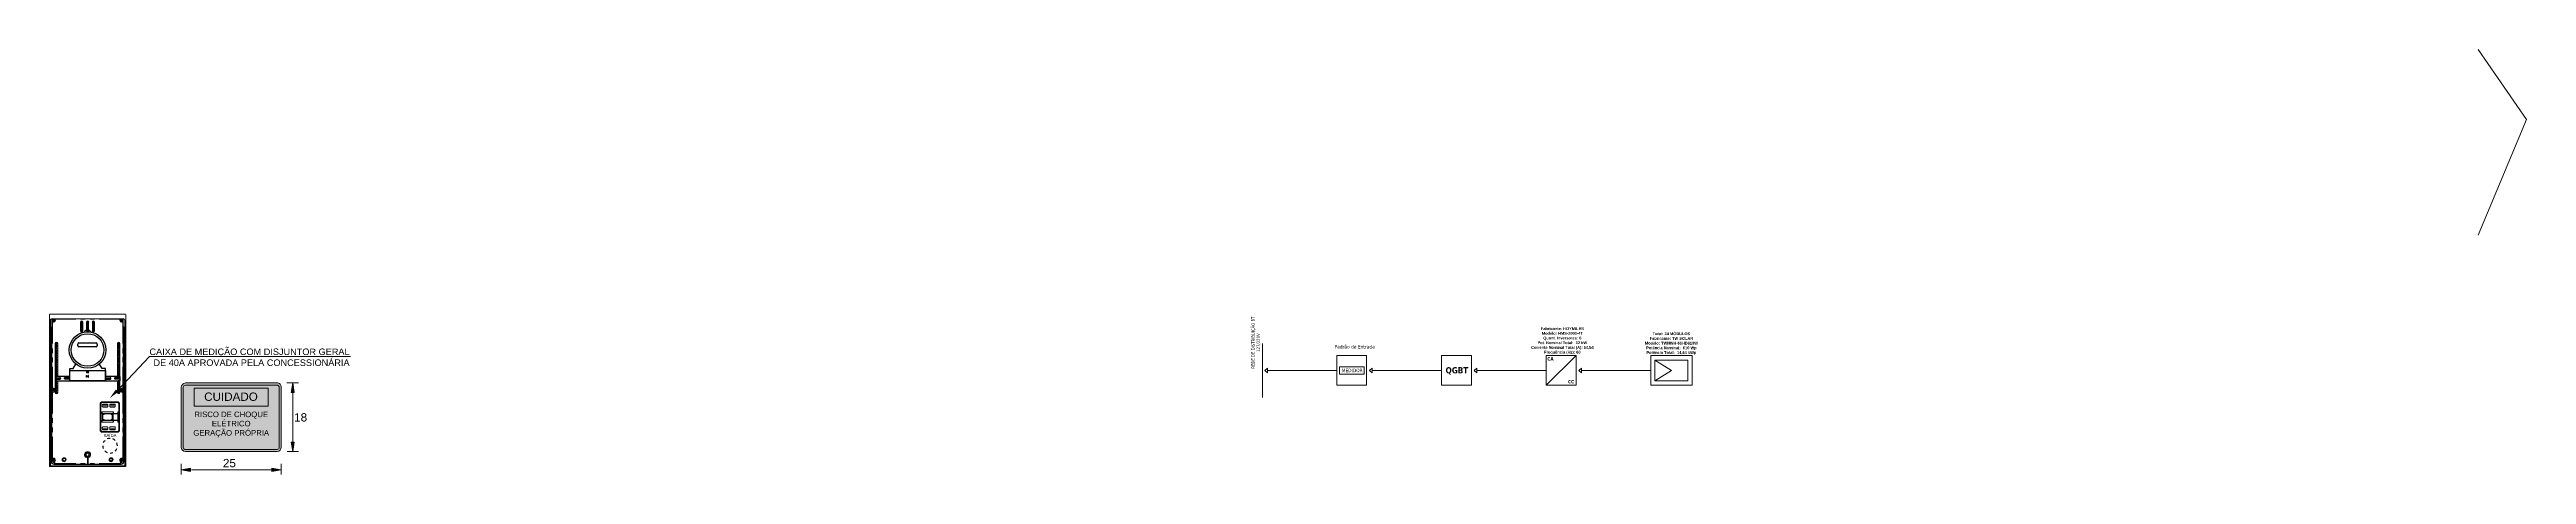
# Model space of a CAD drawing. Header units: millimetres. Extents: x 3949 to 6269, y -1969 to -943.
# Drawn here: x 5036 to 6269, y -1969 to -1758 of the extents above; entities that cross this region are included whole.
import ezdxf

# ---------------------------------------------------------------- set-up
doc = ezdxf.new("R2010")
doc.units = ezdxf.units.MM
doc.layers.add('DESENHO', color=7, linetype='Continuous', lineweight=0)
doc.layers.add('PADRÃO DE ENTRADA', color=7, linetype='Continuous', lineweight=0)
doc.styles.add('Annotative', font='arial.ttf')
doc.styles.add('ARIAL', font='arial.ttf')
doc.styles.add('PDF Arial', font='arial.ttf')
doc.styles.add('PDF TimesNewRomanPSMT', font='arial.ttf')
doc.styles.get("Standard").update_dxf_attribs({"font": 'arial.ttf'})

msp = doc.modelspace()

# ---------------------------------------------------------------- hatches: boundary and pattern name
at = {"layer": 'PADRÃO DE ENTRADA', "lineweight": 0}
h = msp.add_hatch(color=256, dxfattribs=at)
h.dxf.hatch_style = 1
edge = h.paths.add_edge_path()
edge.add_arc((5148.9, -1925.9), 2.19, 1.5279, 91.5282)
edge.add_line((5148.9, -1923.7), (5103.3, -1923.7))
edge.add_arc((5103.6, -1926.1), 2.42, 96.3973, 173.6024)
edge.add_line((5101.2, -1925.9), (5101.2, -1955.8))
edge.add_arc((5103.3, -1955.7), 2.16, 182.4237, 270.2616)
edge.add_line((5103.4, -1957.9), (5149, -1957.9))
edge.add_arc((5149, -1955.8), 2.12, 269.6245, 358.8061)
edge.add_line((5151.1, -1955.8), (5151.1, -1925.9))
at = {"layer": 'PADRÃO DE ENTRADA', "lineweight": 0, "true_color": 0xf1eb1f}
h = msp.add_hatch(color=2, dxfattribs=at)
h.dxf.hatch_style = 1
edge = h.paths.add_edge_path()
edge.add_arc((5148.9, -1925.9), 1.15, 2.1054, 92.1058)
edge.add_line((5148.9, -1924.8), (5103.4, -1924.8))
edge.add_arc((5103.6, -1926.1), 1.38, 98.4711, 171.5285)
edge.add_line((5102.2, -1925.9), (5102.2, -1955.8))
edge.add_arc((5103.3, -1955.7), 1.13, 183.3575, 270.3624)
edge.add_line((5103.4, -1956.9), (5149, -1956.9))
edge.add_arc((5149, -1955.8), 1.08, 269.4744, 358.3289)
edge.add_line((5150.1, -1955.8), (5150.1, -1925.9))
at = {"layer": 'PADRÃO DE ENTRADA', "lineweight": 0, "true_color": 0x000000}
h = msp.add_hatch(color=18, dxfattribs=at)
h.dxf.hatch_style = 1
h.paths.add_polyline_path([(5144.5, -1926.3), (5107.7, -1926.3), (5107.7, -1935.3), (5144.5, -1935.3)])

# ---------------------------------------------------------------- linework, layer by layer
at = {"layer": 'DESENHO'}
for p, q in [((6245.4, -1757.5), (6269.4, -1792.4)), ((6269.4, -1792.4), (6245.4, -1850.1)), ((5639.8, -1931), (5639.8, -1904.1)), ((5781.1, -1924.9), (5796, -1910.1)), ((5640.9, -1917.5), (5642.3, -1916.3)), ((5640.9, -1917.5), (5642.3, -1918.7)), ((5642.3, -1916.3), (5642.3, -1918.7)), ((5676.8, -1917.5), (5642.3, -1917.5)), ((5693.1, -1917.5), (5694.4, -1916.3)), ((5693.1, -1917.5), (5694.4, -1918.7)), ((5694.4, -1916.3), (5694.4, -1918.7)), ((5729, -1917.5), (5694.4, -1917.5)), ((5745.2, -1917.5), (5746.5, -1916.3)), ((5745.2, -1917.5), (5746.5, -1918.7)), ((5746.5, -1916.3), (5746.5, -1918.7)), ((5781.1, -1917.5), (5746.5, -1917.5)), ((5797.3, -1917.5), (5798.7, -1916.3)), ((5797.3, -1917.5), (5798.7, -1918.7)), ((5798.7, -1916.3), (5798.7, -1918.7)), ((5833.2, -1917.5), (5798.7, -1917.5)), ((5835.3, -1912.4), (5843.5, -1917.5)), ((5843.5, -1917.5), (5835.3, -1922.6))]:
    msp.add_line(p, q, dxfattribs=at)
for points in [[(5676.8, -1910.1), (5691.7, -1910.1), (5691.7, -1924.9), (5676.8, -1924.9)], [(5729, -1910.1), (5743.9, -1910.1), (5743.9, -1924.9), (5729, -1924.9)], [(5781.1, -1910.1), (5796, -1910.1), (5796, -1924.9), (5781.1, -1924.9)], [(5833.2, -1910.1), (5853.8, -1910.1), (5853.8, -1924.9), (5833.2, -1924.9)], [(5678.1, -1915.7), (5690.5, -1915.7), (5690.5, -1919.3), (5678.1, -1919.3)], [(5835.3, -1912.4), (5851.7, -1912.4), (5851.7, -1922.6), (5835.3, -1922.6)]]:
    msp.add_lwpolyline(points, close=True, dxfattribs=at)
at = {"layer": 'PADRÃO DE ENTRADA', "lineweight": 0}
for p, q in [((5069.3, -1927.6), (5085.4, -1910.6)), ((5085.4, -1910.6), (5185.5, -1910.6))]:
    msp.add_line(p, q, dxfattribs=at)
at = {"layer": 'PADRÃO DE ENTRADA', "lineweight": 15}
for points in [[(5035.6, -1889.4, 0.414215), (5035.7, -1889.5, 0.414215), (5035.6, -1889.5)], [(5072.2, -1891.7), (5037, -1891.7, 0.414213), (5036.8, -1891.9)], [(5037.2, -1928), (5037.1, -1928), (5037, -1928), (5036.9, -1928.1), (5036.9, -1928.2), (5036.9, -1926.5), (5036.9, -1926.6), (5037, -1926.7), (5037.1, -1926.8), (5037.2, -1926.7, -1.671857), (5037.2, -1928)], [(5061.8, -1940.3, 0.011486), (5061.8, -1940.7, 0.011486), (5061.8, -1941)], [(5062.2, -1941, 0.011486), (5062.2, -1940.7, 0.011486), (5062.2, -1940.3)], [(5066.9, -1940.3, 0.011486), (5066.9, -1940.7, 0.011486), (5066.9, -1941)], [(5067.3, -1941, 0.011486), (5067.3, -1940.7, 0.011486), (5067.3, -1940.3)], [(5037, -1962.9), (5036.9, -1962.8), (5036.9, -1962.7), (5036.9, -1961.4), (5036.9, -1961.5), (5037, -1961.6), (5037.1, -1961.6), (5037.2, -1961.6, -1.055241), (5037.8, -1962.9)], [(5072.6, -1963, -0.414101), (5071.2, -1964.4), (5038, -1964.4)]]:
    msp.add_lwpolyline(points, format="xyb", dxfattribs=at)
for points in [[(5035.6, -1889.6), (5035.6, -1965.3)], [(5035.6, -1924.5), (5035.9, -1924.5), (5035.9, -1892.1), (5035.6, -1892.1)], [(5035.7, -1889.5), (5073.5, -1889.5)], [(5036, -1892.6), (5036, -1965)], [(5036, -1892.6), (5036, -1892.6)], [(5036.1, -1892.3), (5036.1, -1965)], [(5037, -1962.9), (5036.8, -1962.9), (5036.8, -1962.7), (5036.8, -1963.1), (5036.8, -1896), (5036.6, -1895.8), (5036.6, -1963.1)], [(5036.6, -1895.8), (5036.6, -1895.8), (5036.6, -1963.1)], [(5036.8, -1891.9), (5036.8, -1896)], [(5036.8, -1896), (5036.8, -1896)], [(5072.3, -1891.7), (5036.9, -1891.7)], [(5037.2, -1893.1), (5037.1, -1893.1), (5037, -1893.1), (5036.9, -1893.2), (5036.9, -1893.3), (5036.9, -1892)], [(5037.1, -1891.7), (5038.4, -1891.7), (5038.2, -1891.8), (5038.2, -1891.9), (5038.1, -1892), (5038.2, -1892.1)], [(5051.1, -1897.9), (5051.1, -1893.4)], [(5052.3, -1893.4), (5052.3, -1897.9)], [(5054.1, -1897.9), (5054.1, -1893.4)], [(5055.1, -1893.4), (5055.1, -1897.9)], [(5057, -1897.9), (5057, -1893.4)], [(5058.1, -1893.4), (5058.1, -1897.9)], [(5071.1, -1892.1), (5071.1, -1892), (5071.1, -1891.9), (5071, -1891.8), (5070.9, -1891.7), (5072.1, -1891.7)], [(5072.4, -1892), (5072.4, -1893.3), (5072.3, -1893.2), (5072.3, -1893.1), (5072.1, -1893.1), (5072, -1893.1)], [(5072.4, -1896), (5072.4, -1891.9)], [(5072.6, -1895.8), (5072.6, -1895.8), (5072.6, -1963.1), (5072.6, -1895.8), (5072.4, -1896), (5072.4, -1963.1)], [(5073.1, -1892.3), (5073.1, -1965), (5073.2, -1965), (5073.2, -1892.6)], [(5073.6, -1965.3), (5073.6, -1889.6), (5073.6, -1965.3)], [(5073.6, -1889.6), (5073.6, -1965.3)], [(5038.6, -1920.5), (5038.6, -1904), (5038.5, -1904), (5038.5, -1920.5)], [(5039.7, -1920.5), (5039.7, -1904), (5039.7, -1904), (5039.7, -1920.5)], [(5069.5, -1904), (5069.5, -1904)], [(5070.7, -1904), (5070.7, -1904)], [(5038.5, -1922.6), (5038.5, -1928.5), (5038.6, -1928.5), (5038.6, -1922.6)], [(5039.7, -1921.2), (5039.7, -1921.9)], [(5039.7, -1921.2), (5039.7, -1921.9)], [(5039.7, -1922.6), (5039.7, -1928.5), (5039.7, -1928.5), (5039.7, -1922.6)], [(5035.6, -1925.1), (5035.9, -1925.1), (5035.9, -1929.5), (5035.6, -1929.5)], [(5035.6, -1930), (5035.9, -1930.1), (5035.9, -1937.5)], [(5061.7, -1933.4), (5061.2, -1934), (5061.7, -1933.4)], [(5061.2, -1947.4), (5061.2, -1934), (5061.2, -1947.4)], [(5061.6, -1933.1), (5069.8, -1933.1), (5069.8, -1933.1), (5061.6, -1933.1)], [(5069.7, -1933.4), (5061.7, -1933.4), (5061.7, -1933.4), (5069.7, -1933.4)], [(5061.9, -1935.5), (5061.9, -1934.6), (5061.9, -1935.5)], [(5064.3, -1934.3), (5064.3, -1934.8), (5062.4, -1934.8), (5062.4, -1934.3)], [(5064.7, -1935.5), (5064.7, -1934.6), (5064.7, -1935.5)], [(5067.9, -1934.3), (5067.9, -1934.8), (5066.1, -1934.8), (5066.1, -1934.3)], [(5070.5, -1942.9), (5070.5, -1942.9), (5070.2, -1942.9), (5070.2, -1942.9), (5070.1, -1942.9), (5069.7, -1943.3), (5070.2, -1943.3), (5070.2, -1947.4), (5070.2, -1943.2), (5070.5, -1943.2), (5070.5, -1947.5), (5070.5, -1947.6), (5070.5, -1933.8), (5070.5, -1938.2), (5070.2, -1938.2), (5070.2, -1934), (5070.2, -1938.1), (5069.7, -1938.1)], [(5069.8, -1933.1), (5070.5, -1933.8), (5069.8, -1933.1)], [(5072, -1926.7), (5072.1, -1926.8), (5072.3, -1926.7), (5072.3, -1926.6), (5072.4, -1926.5), (5072.4, -1928.2), (5072.3, -1928.1), (5072.3, -1928), (5072.1, -1928), (5072, -1928)], [(5035.6, -1962.8), (5035.9, -1962.7), (5035.9, -1937.9)], [(5060.9, -1947.5), (5061.6, -1948.3), (5060.9, -1947.6)], [(5061.7, -1948), (5061.2, -1947.4), (5061.7, -1948)], [(5070.5, -1947.6), (5069.8, -1948.3), (5061.6, -1948.3)], [(5061.7, -1938.8), (5061.7, -1938.1), (5067.5, -1938.1), (5067.5, -1938.8)], [(5061.7, -1938.7), (5061.7, -1938.8), (5061.7, -1939.2), (5061.7, -1939.2), (5061.9, -1939.2), (5062.2, -1939.2), (5062.5, -1939.2), (5062.9, -1939.2), (5066.3, -1939.2), (5066.7, -1939.2), (5067, -1939.2), (5067.2, -1939.2), (5067.4, -1939.2), (5067.4, -1939), (5067.5, -1938.9), (5067.5, -1938.8), (5067.4, -1938.7)], [(5061.7, -1939.2), (5061.9, -1939.2), (5061.9, -1939.2), (5061.9, -1940.4), (5062.2, -1940.4), (5062.2, -1939.2), (5062.2, -1939.2), (5062.4, -1939.2), (5062.5, -1939.2), (5062.4, -1939.5), (5062.9, -1939.5), (5062.9, -1939.2), (5062.9, -1939.2), (5066.3, -1939.2), (5066.3, -1939.2), (5066.3, -1939.5), (5066.7, -1939.5)], [(5070.1, -1942.5), (5067.4, -1942.5), (5067.4, -1942.2), (5067.2, -1942.2), (5067, -1942.2), (5066.7, -1942.2), (5066.3, -1942.2), (5062.9, -1942.2), (5062.5, -1942.2), (5062.2, -1942.2), (5061.9, -1942.2), (5061.7, -1942.2), (5061.7, -1942.2), (5061.7, -1942.6), (5061.7, -1942.7)], [(5061.7, -1942.2), (5061.9, -1942.2)], [(5067.5, -1942.6), (5067.5, -1943.3), (5061.7, -1943.3), (5061.7, -1942.6)], [(5061.7, -1948), (5069.7, -1948), (5061.7, -1948)], [(5067.4, -1938.7), (5067.4, -1938.2), (5061.8, -1938.2), (5061.8, -1938.7)], [(5061.8, -1942.7), (5061.8, -1943.3), (5061.8, -1942.5), (5067.4, -1942.5), (5067.4, -1943.3), (5067.4, -1942.7)], [(5067.4, -1943.3), (5061.8, -1943.3), (5067.4, -1943.3)], [(5061.9, -1939.2), (5061.9, -1942.2), (5061.9, -1942.2), (5061.9, -1941.1), (5062.2, -1941.1), (5062.2, -1942.2), (5062.2, -1942.2), (5062.4, -1942.2), (5062.5, -1942.2), (5062.4, -1941.9), (5062.9, -1941.9), (5062.9, -1942.2), (5062.9, -1942.2), (5066.3, -1942.2), (5066.3, -1942.2), (5066.3, -1941.9), (5066.7, -1941.9), (5066.7, -1942.2), (5066.7, -1942.2), (5066.9, -1942.2), (5067, -1942.2), (5066.9, -1941.1), (5067.3, -1941.1), (5067.2, -1942.2), (5067.3, -1942.2), (5069.7, -1942.2), (5069.7, -1939.2), (5067.3, -1939.2), (5067.2, -1939.2), (5067.3, -1940.4), (5066.9, -1940.4), (5067, -1939.2), (5066.9, -1939.2), (5066.7, -1939.2)], [(5061.9, -1946), (5061.9, -1946)], [(5061.9, -1946.8), (5061.9, -1946), (5061.9, -1946.8)], [(5062.2, -1942.2), (5062.2, -1939.2)], [(5062.3, -1945.6), (5062.3, -1945.6)], [(5062.4, -1939.5), (5062.4, -1939.2)], [(5062.4, -1942.2), (5062.4, -1941.9)], [(5062.4, -1947.1), (5062.4, -1946.6), (5064.3, -1946.6), (5064.3, -1947.1)], [(5062.9, -1939.2), (5062.9, -1939.5)], [(5062.9, -1941.9), (5062.9, -1942.2)], [(5064.7, -1946), (5064.7, -1946)], [(5064.7, -1946.8), (5064.7, -1946.8)], [(5068.1, -1945.6), (5065.9, -1945.6), (5068.1, -1945.6)], [(5065.9, -1947.1), (5065.9, -1947.1)], [(5066.1, -1947.1), (5066.1, -1946.6), (5067.9, -1946.6), (5067.9, -1947.1)], [(5066.3, -1939.5), (5066.3, -1939.2)], [(5066.3, -1942.2), (5066.3, -1941.9)], [(5066.7, -1941.9), (5066.7, -1942.2)], [(5066.9, -1942.2), (5066.9, -1939.2)], [(5067.3, -1939.2), (5067.3, -1942.2)], [(5067.4, -1939), (5070.1, -1939)], [(5067.4, -1939.2), (5070.1, -1939.2)], [(5067.4, -1942.2), (5070.1, -1942.2)], [(5067.4, -1942.7), (5067.5, -1942.6), (5067.5, -1942.5)], [(5067.5, -1938.9), (5069.7, -1938.9), (5069.7, -1938.1), (5070.1, -1938.5), (5070.2, -1938.5), (5070.2, -1938.5), (5070.5, -1938.5), (5070.5, -1938.5)], [(5068.1, -1947.1), (5068.1, -1947.1)], [(5069.7, -1943.3), (5069.7, -1942.5)], [(5070.2, -1947.4), (5069.7, -1948), (5070.2, -1947.4)], [(5069.8, -1948.3), (5070.5, -1947.5)], [(5070.1, -1938.5), (5070.5, -1938.5), (5070.5, -1938.7), (5070.1, -1938.7), (5070.1, -1938.5), (5070.1, -1938.5), (5070.1, -1938.9), (5070.1, -1939), (5070.1, -1939.2), (5070.1, -1939.2), (5070.1, -1942.2), (5070.1, -1942.2), (5070.1, -1942.5), (5070.1, -1942.9), (5070.1, -1942.9), (5070.1, -1942.7), (5070.1, -1938.7)], [(5070.1, -1942.7), (5070.5, -1942.7), (5070.5, -1938.7)], [(5070.5, -1942.7), (5070.5, -1942.9), (5070.1, -1942.9)], [(5053.6, -1960.7), (5054, -1960.8), (5054.3, -1960.8), (5054.3, -1960.8), (5054.5, -1960.6), (5054.5, -1961)], [(5054.3, -1960.9), (5054.5, -1961), (5054.8, -1961), (5054.9, -1960.9)], [(5054.5, -1961), (5054.5, -1961), (5054.8, -1961), (5054.8, -1960.6), (5054.9, -1960.8), (5054.9, -1960.8), (5055.3, -1960.8), (5055.7, -1960.7)], [(5035.7, -1965.4), (5073.5, -1965.4)], [(5073.1, -1965), (5036.1, -1965), (5036, -1965), (5073.2, -1965)], [(5037.8, -1962.9), (5037.7, -1963), (5037.7, -1963.1), (5037.7, -1963.2), (5037.7, -1963.3)], [(5071.1, -1964.1), (5071.1, -1964.2), (5070.9, -1964.2), (5071.2, -1964.2), (5038, -1964.2), (5038.3, -1964.2), (5038.2, -1964.2), (5038.1, -1964.1)], [(5071.3, -1964.4), (5038, -1964.4)], [(5071.4, -1962.9), (5071.5, -1963), (5071.6, -1963.1), (5071.6, -1963.2), (5071.5, -1963.3)]]:
    msp.add_lwpolyline(points, dxfattribs=at)
for points in [[(5036.9, -1891.6, 0.414213), (5036, -1892.5, -0.414213)], [(5038.9, -1922.5, 0.467696), (5039.3, -1922.5, -0.416518)], [(5069.9, -1922.5, 0.467696), (5070.3, -1922.5, -0.416518)], [(5062.2, -1934.3, 0.414101), (5061.9, -1934.6, -0.414101)], [(5061.9, -1935.4, 0.414101), (5062.2, -1935.7, -0.414101)], [(5065.9, -1934.3, 0.414101), (5065.6, -1934.6, -0.414101)], [(5065.6, -1935.4, 0.414101), (5065.9, -1935.7, -0.414101)], [(5068.4, -1934.6, 0.414101), (5068.1, -1934.3, -0.414101)], [(5068.1, -1935.7, 0.414101), (5068.4, -1935.4, -0.414101)], [(5062.2, -1945.6, 0.414101), (5061.9, -1945.9, -0.414101)], [(5061.9, -1946.8, 0.414101), (5062.2, -1947.1, -0.414101)], [(5065.9, -1945.6, 0.414101), (5065.6, -1945.9, -0.414101)], [(5065.6, -1946.8, 0.414101), (5065.9, -1947.1, -0.414101)], [(5068.4, -1945.9, 0.414101), (5068.1, -1945.6, -0.414101)], [(5068.1, -1947.1, 0.414101), (5068.4, -1946.8, -0.414101)], [(5036.6, -1963, 0.414101), (5037.9, -1964.4, -0.414101)], [(5036.8, -1963, 0.41421), (5037.9, -1964.2, -0.41421)], [(5071.2, -1964.2, 0.41421), (5072.4, -1963, -0.41421)]]:
    msp.add_lwpolyline(points, format="xyb", close=True, dxfattribs=at)
at = {"layer": 'PADRÃO DE ENTRADA', "lineweight": 0}
for points in [[(5036.9, -1892), (5036.8, -1891.9)], [(5037.2, -1893.1), (5037.2, -1893.2), (5037.2, -1893.2), (5037.1, -1893.2), (5037.1, -1893.2), (5037, -1893.2), (5037, -1893.2), (5037, -1893.3), (5036.9, -1893.3), (5036.9, -1893.4), (5036.9, -1893.4), (5036.9, -1893.4), (5037.1, -1893.4), (5037.1, -1904.1)], [(5036.9, -1904.1), (5036.9, -1893.4), (5036.9, -1893.3)], [(5037, -1891.7), (5037.1, -1891.7)], [(5048.8, -1892), (5038.5, -1892), (5038.5, -1891.8), (5038.4, -1891.8), (5038.4, -1891.8), (5038.4, -1891.8), (5038.3, -1891.8), (5038.3, -1891.9), (5038.3, -1891.9), (5038.2, -1891.9), (5038.2, -1892), (5038.2, -1892), (5038.2, -1892.1), (5038.3, -1892.1), (5038.2, -1892.1)], [(5038.4, -1891.7), (5038.5, -1891.8), (5048.8, -1891.8)], [(5051.1, -1891.8), (5053.4, -1891.8)], [(5053.4, -1892), (5051.1, -1892)], [(5055.8, -1891.8), (5058.1, -1891.8)], [(5058.1, -1892), (5055.8, -1892)], [(5060.4, -1891.8), (5070.7, -1891.8), (5070.9, -1891.7)], [(5072.1, -1904.1), (5072.1, -1893.4), (5072.3, -1893.4), (5072.3, -1893.4), (5072.3, -1893.4), (5072.3, -1893.3), (5072.3, -1893.3), (5072.3, -1893.3), (5072.2, -1893.2), (5072.2, -1893.2), (5072.1, -1893.2), (5072.1, -1893.2), (5072.1, -1893.2), (5072, -1893.2), (5072, -1893.1)], [(5072.1, -1891.7), (5072.2, -1891.7)], [(5072.4, -1893.3), (5072.3, -1893.4), (5072.3, -1904.1)], [(5072.4, -1891.9), (5072.4, -1892)], [(5036.9, -1908.8), (5036.9, -1906.5)], [(5036.9, -1913.4), (5036.9, -1911.1)], [(5037.1, -1906.5), (5037.1, -1908.8)], [(5037.1, -1911.1), (5037.1, -1913.4)], [(5072.1, -1908.8), (5072.1, -1906.5)], [(5072.1, -1913.4), (5072.1, -1911.1)], [(5072.3, -1906.5), (5072.3, -1908.8)], [(5072.3, -1911.1), (5072.3, -1913.4)], [(5036.9, -1926.5), (5036.9, -1926.4), (5036.9, -1915.7)], [(5037.1, -1915.7), (5037.1, -1926.4), (5036.9, -1926.4), (5036.9, -1926.5), (5036.9, -1926.5), (5036.9, -1926.5), (5037, -1926.6), (5037, -1926.6), (5037, -1926.6), (5037.1, -1926.6), (5037.1, -1926.6), (5037.2, -1926.6), (5037.2, -1926.6), (5037.2, -1926.7)], [(5072, -1926.7), (5072, -1926.6), (5072.1, -1926.6), (5072.1, -1926.6), (5072.1, -1926.6), (5072.2, -1926.6), (5072.2, -1926.6), (5072.3, -1926.6), (5072.3, -1926.6), (5072.3, -1926.5), (5072.3, -1926.5), (5072.3, -1926.5), (5072.3, -1926.4), (5072.1, -1926.4), (5072.1, -1915.7)], [(5072.3, -1915.7), (5072.3, -1926.4), (5072.4, -1926.5)], [(5037.2, -1928), (5037.2, -1928.1), (5037.2, -1928.1), (5037.1, -1928.1), (5037.1, -1928.1), (5037, -1928.1), (5037, -1928.1), (5037, -1928.2), (5037, -1928.2), (5036.9, -1928.2), (5036.9, -1928.2), (5036.9, -1928.3), (5036.9, -1928.3), (5037.1, -1928.3), (5037.1, -1939)], [(5036.9, -1939), (5036.9, -1928.3), (5036.9, -1928.2)], [(5072.4, -1928.2), (5072.3, -1928.3), (5072.3, -1939)], [(5036.9, -1943.6), (5036.9, -1941.3)], [(5036.9, -1948.3), (5036.9, -1946)], [(5037.1, -1941.3), (5037.1, -1943.6)], [(5037.1, -1946), (5037.1, -1948.3)], [(5072.1, -1943.6), (5072.1, -1941.3)], [(5072.1, -1948.3), (5072.1, -1946)], [(5072.3, -1941.3), (5072.3, -1943.6)], [(5072.3, -1946), (5072.3, -1948.3)], [(5036.9, -1961.4), (5036.9, -1961.3), (5036.9, -1950.6)], [(5037.1, -1950.6), (5037.1, -1961.3), (5036.9, -1961.3), (5036.9, -1961.3), (5036.9, -1961.4), (5036.9, -1961.4), (5037, -1961.4), (5037, -1961.5), (5037, -1961.5), (5037, -1961.5), (5037.1, -1961.5), (5037.1, -1961.5), (5037.2, -1961.5), (5037.2, -1961.5), (5037.2, -1961.6)], [(5072.3, -1950.6), (5072.3, -1961.3)], [(5036.6, -1963.1), (5036.6, -1963.1)], [(5036.8, -1962.7), (5036.9, -1962.7)], [(5036.8, -1963.1), (5036.8, -1963.1)], [(5037, -1962.9), (5037, -1962.9), (5037, -1962.9)], [(5038.1, -1964.1), (5038.2, -1963.9), (5038.2, -1964), (5038.2, -1964), (5038.2, -1964.1), (5038.3, -1964.1), (5038.3, -1964.1), (5038.4, -1964.1), (5038.4, -1964.1), (5038.4, -1963.9), (5038.4, -1963.9), (5038.3, -1963.9), (5038.3, -1963.9), (5038.2, -1963.9), (5038.2, -1963.9), (5038.2, -1963.9), (5038.1, -1963.8), (5038, -1963.5), (5037.8, -1963.3), (5037.7, -1963.3)], [(5038, -1964.2), (5038, -1964.2)], [(5038, -1964.4), (5038, -1964.4)], [(5038.3, -1964.2), (5038.4, -1964.1), (5048.8, -1964.1)], [(5051.1, -1963.9), (5053.4, -1963.9)], [(5053.4, -1964.1), (5051.1, -1964.1)], [(5055.8, -1963.9), (5058.1, -1963.9)], [(5058.1, -1964.1), (5055.8, -1964.1)], [(5060.4, -1963.9), (5070.9, -1963.9), (5070.9, -1963.9), (5070.9, -1963.9), (5071, -1963.9), (5071, -1963.9), (5071.1, -1963.9), (5071.1, -1964), (5071, -1964), (5071, -1964.1), (5071, -1964.1), (5070.9, -1964.1), (5070.9, -1964.1), (5070.9, -1964.1), (5070.9, -1963.9), (5070.9, -1963.6), (5071.1, -1963.4), (5071.2, -1963.2), (5071.2, -1963.2), (5071.3, -1963.3), (5071.3, -1963.3), (5071.4, -1963.3), (5071.4, -1963.3), (5071.4, -1963.3), (5071.4, -1963.3), (5071.4, -1963.2), (5071.4, -1963.2), (5071.4, -1963.1), (5071.4, -1963.1), (5071.4, -1963.1), (5071.4, -1963), (5071.4, -1963), (5071.3, -1963), (5071.4, -1962.9)], [(5060.4, -1964.1), (5070.9, -1964.1), (5070.9, -1964.2)], [(5071.5, -1963.3), (5071.4, -1963.3), (5071.2, -1963.5), (5071.1, -1963.8), (5071.1, -1963.9), (5071.1, -1964.1)], [(5071.2, -1964.2), (5071.2, -1964.2)], [(5071.3, -1964.4), (5071.2, -1964.4)]]:
    msp.add_lwpolyline(points, dxfattribs=at)
for points in [[(5038.3, -1892.1), (5038.3, -1892.1), (5038.3, -1892.1), (5038.4, -1892.1), (5038.4, -1892.1), (5038.4, -1892), (5038.5, -1892, -0.724436), (5037.1, -1893.4), (5037.1, -1893.4), (5037.2, -1893.4), (5037.2, -1893.3), (5037.2, -1893.3), (5037.2, -1893.2)], [(5071.1, -1892.1), (5070.9, -1892.1), (5071, -1892.1), (5071, -1892), (5071, -1892), (5071, -1891.9), (5071, -1891.9), (5070.9, -1891.9), (5070.9, -1891.8), (5070.9, -1891.8), (5070.8, -1891.8), (5070.8, -1891.8), (5070.7, -1891.8), (5070.7, -1892), (5070.8, -1892), (5070.8, -1892.1), (5070.9, -1892.1), (5070.9, -1892.1), (5070.9, -1892.1, 0.69971), (5072, -1893.2), (5072, -1893.3), (5072.1, -1893.3), (5072.1, -1893.3), (5072.1, -1893.4), (5072.1, -1893.4), (5072.1, -1893.4, -0.700957), (5070.7, -1892), (5060.4, -1892)], [(5072.1, -1939), (5072.1, -1928.3, -1.555767), (5072.1, -1926.4), (5072.1, -1926.5), (5072.1, -1926.5), (5072.1, -1926.5), (5072, -1926.6), (5072, -1926.6, 1.541167), (5072, -1928.1), (5072, -1928.2), (5072.1, -1928.2), (5072.1, -1928.2), (5072.1, -1928.3), (5072.1, -1928.3), (5072.3, -1928.3), (5072.3, -1928.3), (5072.3, -1928.2), (5072.3, -1928.2), (5072.3, -1928.2), (5072.2, -1928.1), (5072.2, -1928.1), (5072.1, -1928.1), (5072.1, -1928.1), (5072.1, -1928.1), (5072, -1928.1), (5072, -1928)], [(5037.8, -1962.9), (5037.9, -1963), (5037.8, -1963), (5037.8, -1963.1), (5037.8, -1963.1), (5037.8, -1963.1), (5037.8, -1963.2), (5037.8, -1963.2), (5037.8, -1963.3), (5037.8, -1963.3), (5037.8, -1963.3), (5037.8, -1963.3), (5037.8, -1963.3), (5037.9, -1963.3), (5037.9, -1963.3), (5037.9, -1963.3), (5038, -1963.2), (5038, -1963.2), (5038, -1963.1), (5038, -1963.1), (5037.9, -1963.1), (5037.9, -1963), (5037.9, -1963), (5037.9, -1963, 0.96917), (5037.2, -1961.5), (5037.2, -1961.4), (5037.2, -1961.4), (5037.2, -1961.4), (5037.1, -1961.3), (5037.1, -1961.3, -0.98486), (5038, -1963.2), (5038.2, -1963.4), (5038.3, -1963.6), (5038.4, -1963.9), (5048.8, -1963.9)], [(5072, -1961.5, 0.96917), (5071.3, -1963), (5071.3, -1963), (5071.3, -1963.1), (5071.3, -1963.1), (5071.2, -1963.1), (5071.2, -1963.2, -0.975434), (5072.1, -1961.3), (5072.1, -1950.6)]]:
    msp.add_lwpolyline(points, format="xyb", dxfattribs=at)
at = {"layer": 'PADRÃO DE ENTRADA', "lineweight": 25}
for points in [[(5049.7, -1905.2), (5049.7, -1904.4)], [(5050.4, -1903.8), (5058.8, -1903.8)], [(5058.8, -1905.8), (5050.4, -1905.8)], [(5059.4, -1904.4), (5059.4, -1905.2)], [(5045.8, -1920.5), (5038.5, -1920.5), (5038.5, -1922.6), (5070.8, -1922.6), (5070.8, -1920.5), (5063.5, -1920.5)], [(5039.2, -1921.2), (5040.8, -1921.2)], [(5039.2, -1921.9), (5040.8, -1921.9)], [(5045.8, -1921.2), (5043.4, -1921.2)], [(5045.8, -1921.9), (5043.4, -1921.9)], [(5045.8, -1922.6), (5045.8, -1916.5), (5047.4, -1916.5), (5048.7, -1914.3)], [(5054.3, -1918), (5055, -1918.7)], [(5054.3, -1918.1), (5054.9, -1918.7)], [(5063.5, -1922.6), (5063.5, -1916.5), (5061.8, -1916.5), (5060.6, -1914.3)], [(5063.5, -1921.2), (5065.9, -1921.2)], [(5063.5, -1921.9), (5065.9, -1921.9)], [(5070.1, -1921.2), (5068.4, -1921.2)], [(5070.1, -1921.9), (5068.4, -1921.9)], [(5054.5, -1961), (5054.5, -1963.9)], [(5054.8, -1961), (5054.8, -1963.9)]]:
    msp.add_lwpolyline(points, dxfattribs=at)
at = {"layer": 'PADRÃO DE ENTRADA', "lineweight": 15}
for points in [[(5069.5, -1904), (5069.5, -1920.5)], [(5070.7, -1920.5), (5070.7, -1904)], [(5069.5, -1921.2), (5069.5, -1921.9)], [(5069.5, -1928.5), (5069.5, -1922.6)], [(5070.7, -1928.5), (5070.7, -1922.6)], [(5060.9, -1947.5), (5060.9, -1947.6), (5060.9, -1933.8), (5061.6, -1933.1), (5061.6, -1933.1), (5060.9, -1933.8)], [(5064.5, -1934.3), (5062.3, -1934.3), (5062.3, -1934.3), (5062.3, -1934.3), (5062.4, -1934.3), (5064.3, -1934.3), (5064.4, -1934.3), (5064.4, -1934.3)], [(5062.3, -1935.7), (5062.3, -1935.8), (5064.5, -1935.8), (5064.4, -1935.7)], [(5065.6, -1934.6), (5065.6, -1935.5), (5065.6, -1935.5), (5065.6, -1934.6)], [(5068.1, -1934.3), (5065.9, -1934.3), (5065.9, -1934.3), (5066, -1934.3), (5066.1, -1934.3), (5067.9, -1934.3), (5068, -1934.3), (5068.1, -1934.3)], [(5065.9, -1935.7), (5065.9, -1935.8), (5068.1, -1935.8), (5068.1, -1935.7)], [(5068.4, -1935.5), (5068.4, -1934.6), (5068.4, -1934.6), (5068.4, -1935.5)], [(5069.7, -1933.4), (5069.7, -1933.4), (5070.2, -1934)], [(5061.8, -1938.2), (5067.4, -1938.2), (5067.4, -1938.9), (5061.8, -1938.9)], [(5064.5, -1945.6), (5062.3, -1945.6), (5064.4, -1945.6)], [(5062.3, -1947.1), (5064.5, -1947.1), (5064.4, -1947.1), (5064.4, -1947.1), (5064.3, -1947.1), (5062.4, -1947.1), (5062.3, -1947.1)], [(5064.7, -1946.8), (5064.7, -1946)], [(5065.6, -1946.8), (5065.6, -1946), (5065.6, -1946), (5065.6, -1946.8)], [(5065.9, -1947.1), (5068.1, -1947.1), (5068, -1947.1), (5067.9, -1947.1), (5066.1, -1947.1), (5066, -1947.1)], [(5066.7, -1939.5), (5066.7, -1939.2), (5066.7, -1939.2)], [(5068.4, -1946), (5068.4, -1946), (5068.4, -1946.8), (5068.4, -1946.8)], [(5035.7, -1965.4), (5073.5, -1965.4)], [(5035.7, -1965.4), (5073.5, -1965.4)]]:
    msp.add_lwpolyline(points, close=True, dxfattribs=at)
at = {"layer": 'PADRÃO DE ENTRADA', "lineweight": 25}
for points in [[(5039.1, -1921.1, 0.414214), (5038.8, -1921.5, 0.414214), (5039.1, -1921.8)], [(5040.8, -1921.8, 0.414214), (5041.2, -1921.5, 0.414214), (5040.8, -1921.1)], [(5043.3, -1921.1, 0.414214), (5043, -1921.5, 0.414214), (5043.3, -1921.8)], [(5065.9, -1921.8, 0.414214), (5066.2, -1921.5, 0.414214), (5065.9, -1921.1)], [(5068.4, -1921.1, 0.414214), (5068, -1921.5, 0.414214), (5068.4, -1921.8)], [(5070.1, -1921.8, 0.414214), (5070.4, -1921.5, 0.414214), (5070.1, -1921.1)]]:
    msp.add_lwpolyline(points, format="xyb", dxfattribs=at)
for points in [[(5045.8, -1917.6), (5063.5, -1917.6), (5063.5, -1922.6), (5045.8, -1922.6)], [(5054.1, -1920), (5054.3, -1920), (5054.3, -1920.9), (5054.1, -1920.9)], [(5055.1, -1920), (5054.9, -1920), (5054.9, -1920.9), (5055.1, -1920.9)]]:
    msp.add_lwpolyline(points, close=True, dxfattribs=at)
at = {"layer": 'PADRÃO DE ENTRADA', "lineweight": 0}
for points in [[(5151.1, -1925.9, 0.414215), (5148.9, -1923.7), (5103.3, -1923.7, 0.35022), (5101.2, -1925.9), (5101.2, -1955.8, 0.403204), (5103.4, -1957.9), (5149, -1957.9, 0.410037), (5151.1, -1955.8)], [(5037.1, -1928.3), (5037.1, -1928.3), (5037.2, -1928.2), (5037.2, -1928.2), (5037.2, -1928.2), (5037.2, -1928.2), (5037.2, -1928.1, 1.545983), (5037.2, -1926.6), (5037.2, -1926.6), (5037.2, -1926.5), (5037.2, -1926.5), (5037.2, -1926.5), (5037.1, -1926.5), (5037.1, -1926.4, -1.555767)], [(5150.1, -1925.9, 0.414216), (5148.9, -1924.8), (5103.4, -1924.8, 0.330028), (5102.2, -1925.9), (5102.2, -1955.8, 0.398984), (5103.4, -1956.9), (5149, -1956.9, 0.40837), (5150.1, -1955.8)]]:
    msp.add_lwpolyline(points, format="xyb", close=True, dxfattribs=at)
at = {"layer": 'PADRÃO DE ENTRADA', "color": 150, "lineweight": 0, "true_color": 0x007eff}
for points in [[(5153.9, -1923.7), (5159.6, -1923.7)], [(5156.8, -1928.5), (5156.8, -1953.3)], [(5154, -1957.9), (5159.6, -1957.9)], [(5101.2, -1964.1), (5101.2, -1969.4)], [(5146.8, -1967.1), (5106.4, -1967.1)], [(5151.1, -1964.1), (5151.1, -1969.4)]]:
    msp.add_lwpolyline(points, dxfattribs=at)
for points in [[(5157.5, -1928.5), (5156, -1928.5), (5156.8, -1923.7)], [(5157.5, -1953.3), (5156, -1953.3), (5156.8, -1957.9)], [(5105.9, -1966.2), (5105.9, -1967.8), (5101.2, -1967)], [(5146.4, -1966.2), (5146.4, -1967.8), (5151.1, -1967)]]:
    msp.add_lwpolyline(points, close=True, dxfattribs=at)
at = {"layer": 'PADRÃO DE ENTRADA', "lineweight": 0}
msp.add_lwpolyline([(5144.5, -1926.3), (5107.7, -1926.3), (5107.7, -1935.3), (5144.5, -1935.3)], close=True, dxfattribs=at)
at = {"layer": 'PADRÃO DE ENTRADA', "lineweight": 15}
for centre, radius in [((5037.5, -1892.4), 0.251), ((5037.5, -1892.4), 0.135), ((5051.7, -1893.4), 0.251), ((5051.7, -1894.3), 0.251), ((5051.7, -1895.1), 0.251), ((5051.7, -1896), 0.251), ((5051.7, -1896.9), 0.251), ((5051.7, -1897.8), 0.251), ((5051.7, -1893.4), 0.212), ((5051.7, -1894.3), 0.212), ((5051.7, -1895.1), 0.212), ((5051.7, -1896), 0.212), ((5051.7, -1896.9), 0.212), ((5051.7, -1897.8), 0.212), ((5054.6, -1893.4), 0.251), ((5054.6, -1894.3), 0.251), ((5054.6, -1895.1), 0.251), ((5054.6, -1896), 0.251), ((5054.6, -1896.9), 0.251), ((5054.6, -1897.8), 0.251), ((5054.6, -1893.4), 0.212), ((5054.6, -1894.3), 0.212), ((5054.6, -1895.1), 0.212), ((5054.6, -1896), 0.212), ((5054.6, -1896.9), 0.212), ((5054.6, -1897.8), 0.212), ((5057.5, -1893.4), 0.251), ((5057.5, -1893.4), 0.212), ((5057.5, -1894.3), 0.251), ((5057.5, -1894.3), 0.212), ((5057.5, -1895.1), 0.251), ((5057.5, -1895.1), 0.212), ((5057.5, -1896), 0.251), ((5057.5, -1896), 0.212), ((5057.5, -1896.9), 0.251), ((5057.5, -1896.9), 0.212), ((5057.5, -1897.8), 0.251), ((5057.5, -1897.8), 0.212), ((5071.7, -1892.4), 0.251), ((5071.7, -1892.4), 0.135), ((5039.1, -1904), 0.251), ((5039.1, -1904), 0.251), ((5039.1, -1904.9), 0.251), ((5039.1, -1904.9), 0.251), ((5039.1, -1905.7), 0.251), ((5039.1, -1905.7), 0.251), ((5039.1, -1906.6), 0.251), ((5039.1, -1906.6), 0.251), ((5039.1, -1907.5), 0.251), ((5039.1, -1907.5), 0.251), ((5039.1, -1908.3), 0.251), ((5039.1, -1908.3), 0.251), ((5039.1, -1909.2), 0.251), ((5039.1, -1909.2), 0.251), ((5039.1, -1910.1), 0.251), ((5039.1, -1910.1), 0.251), ((5039.1, -1911), 0.251), ((5039.1, -1911), 0.251), ((5039.1, -1911.9), 0.251), ((5039.1, -1911.9), 0.251), ((5070.1, -1904), 0.251), ((5070.1, -1904), 0.251), ((5070.1, -1904.9), 0.251), ((5070.1, -1904.9), 0.251), ((5070.1, -1905.7), 0.251), ((5070.1, -1905.7), 0.251), ((5070.1, -1906.6), 0.251), ((5070.1, -1906.6), 0.251), ((5070.1, -1907.5), 0.251), ((5070.1, -1907.5), 0.251), ((5070.1, -1908.3), 0.251), ((5070.1, -1908.3), 0.251), ((5070.1, -1909.2), 0.251), ((5070.1, -1909.2), 0.251), ((5070.1, -1910.1), 0.251), ((5070.1, -1910.1), 0.251), ((5070.1, -1911), 0.251), ((5070.1, -1911), 0.251), ((5070.1, -1911.9), 0.251), ((5070.1, -1911.9), 0.251), ((5039.1, -1912.7), 0.251), ((5039.1, -1912.7), 0.251), ((5039.1, -1913.6), 0.251), ((5039.1, -1913.6), 0.251), ((5039.1, -1914.5), 0.251), ((5039.1, -1914.5), 0.251), ((5039.1, -1915.4), 0.251), ((5039.1, -1915.4), 0.251), ((5039.1, -1916.2), 0.251), ((5039.1, -1916.2), 0.251), ((5039.1, -1917.1), 0.251), ((5039.1, -1917.1), 0.251), ((5039.1, -1918), 0.251), ((5039.1, -1918), 0.251), ((5039.1, -1918.9), 0.251), ((5039.1, -1918.9), 0.251), ((5039.1, -1919.7), 0.251), ((5039.1, -1919.7), 0.251), ((5039.1, -1921.5), 0.251), ((5039.1, -1921.5), 0.251), ((5039.1, -1923.3), 0.251), ((5039.1, -1923.3), 0.251), ((5039.1, -1924.1), 0.251), ((5039.1, -1924.1), 0.251), ((5070.1, -1912.7), 0.251), ((5070.1, -1912.7), 0.251), ((5070.1, -1913.6), 0.251), ((5070.1, -1913.6), 0.251), ((5070.1, -1914.5), 0.251), ((5070.1, -1914.5), 0.251), ((5070.1, -1915.4), 0.251), ((5070.1, -1915.4), 0.251), ((5070.1, -1916.2), 0.251), ((5070.1, -1916.2), 0.251), ((5070.1, -1917.1), 0.251), ((5070.1, -1917.1), 0.251), ((5070.1, -1918), 0.251), ((5070.1, -1918), 0.251), ((5070.1, -1918.9), 0.251), ((5070.1, -1918.9), 0.251), ((5070.1, -1919.7), 0.251), ((5070.1, -1919.7), 0.251), ((5070.1, -1921.5), 0.251), ((5070.1, -1921.5), 0.251), ((5070.1, -1923.3), 0.251), ((5070.1, -1923.3), 0.251), ((5070.1, -1924.1), 0.251), ((5070.1, -1924.1), 0.251), ((5037.5, -1927.3), 0.251), ((5037.5, -1927.3), 0.135), ((5039.1, -1925), 0.251), ((5039.1, -1925), 0.251), ((5039.1, -1925.9), 0.251), ((5039.1, -1925.9), 0.251), ((5039.1, -1926.7), 0.251), ((5039.1, -1926.7), 0.251), ((5039.1, -1927.6), 0.251), ((5039.1, -1927.6), 0.251), ((5039.1, -1928.5), 0.251), ((5039.1, -1928.5), 0.251), ((5070.1, -1925), 0.251), ((5070.1, -1925), 0.251), ((5070.1, -1925.9), 0.251), ((5070.1, -1925.9), 0.251), ((5070.1, -1926.7), 0.251), ((5070.1, -1926.7), 0.251), ((5070.1, -1927.6), 0.251), ((5070.1, -1927.6), 0.251), ((5070.1, -1928.5), 0.251), ((5070.1, -1928.5), 0.251), ((5071.7, -1927.3), 0.251), ((5071.7, -1927.3), 0.135), ((5042.9, -1962), 0.985), ((5042.9, -1962), 0.946), ((5042.9, -1962), 0.676), ((5042.9, -1962), 0.637), ((5054.6, -1959.5), 0.676), ((5054.6, -1959.5), 0.676), ((5066.3, -1962), 0.985), ((5066.3, -1962), 0.946), ((5066.3, -1962), 0.676), ((5066.3, -1962), 0.637), ((5037.5, -1962.2), 0.251), ((5037.5, -1962.2), 0.135), ((5071.7, -1962.2), 0.251), ((5071.7, -1962.2), 0.135)]:
    msp.add_circle(centre, radius, dxfattribs=at)
at = {"layer": 'PADRÃO DE ENTRADA', "lineweight": 25}
for centre, radius in [((5054.6, -1907.3), 9.13), ((5054.6, -1907.3), 8.13), ((5054.6, -1918.3), 0.444)]:
    msp.add_circle(centre, radius, dxfattribs=at)
at = {"layer": 'PADRÃO DE ENTRADA', "lineweight": 15}
for centre, radius, start, end in [((5035.7, -1889.5), 0.0579, 89.9999, 180.0001), ((5037, -1891.9), 0.212, 90.0001, 179.9999), ((5037.5, -1892.4), 0.83, 246.0937, 27.9929), ((5037.5, -1892.4), 0.714, 241.7703, 32.9427), ((5051.7, -1893.4), 0.56, 0, 180), ((5051.7, -1897.9), 0.56, 180, 360), ((5054.6, -1893.4), 0.56, 0, 180), ((5054.6, -1897.9), 0.56, 180, 360), ((5057.5, -1893.4), 0.56, 0, 180), ((5057.5, -1897.9), 0.56, 180, 360), ((5071.7, -1892.4), 0.714, 147.0573, 298.2297), ((5072.1, -1891.9), 0.212, 0.0001, 89.9999), ((5072.2, -1891.9), 0.212, 0.0001, 89.9999), ((5072.3, -1892.5), 0.869, 0, 90), ((5072.3, -1892.5), 0.869, 0, 90), ((5073.5, -1889.5), 0.0579, 359.9999, 90.0001), ((5073.5, -1889.5), 0.0579, 359.9999, 90.0001), ((5039.1, -1904), 0.599, 0, 180), ((5039.1, -1904), 0.56, 0, 180), ((5070.1, -1904), 0.599, 0, 180), ((5070.1, -1904), 0.56, 0, 180), ((5039.1, -1920.6), 0.251, 49.1968, 130.8032), ((5039.1, -1920.6), 0.251, 56.2665, 123.7335), ((5070.1, -1920.6), 0.251, 49.1968, 130.8032), ((5070.1, -1920.6), 0.251, 56.2665, 123.7335), ((5039.1, -1928.5), 0.599, 180, 360), ((5039.1, -1928.5), 0.56, 180, 360), ((5064.4, -1934.6), 0.29, 0.011, 89.989), ((5064.4, -1934.6), 0.29, 0.011, 89.989), ((5064.4, -1935.4), 0.29, 270.011, 359.989), ((5064.4, -1935.4), 0.29, 270.011, 359.989), ((5070.1, -1928.5), 0.56, 180, 360), ((5070.1, -1928.5), 0.599, 180, 360), ((5071.7, -1927.3), 0.714, 61.7704, 298.2296), ((5064.4, -1945.9), 0.29, 0.011, 89.989), ((5064.4, -1945.9), 0.29, 0.011, 89.989), ((5064.4, -1946.8), 0.29, 270.011, 359.989), ((5064.4, -1946.8), 0.29, 270.011, 359.989), ((5054.6, -1959.5), 1.14, 277.0916, 262.9084), ((5071.7, -1962.2), 0.714, 61.7701, 247.9287), ((5036.6, -1964.3), 1.45, 12.3928, 77.6072), ((5036.6, -1964.3), 1.53, 45.1154, 75.8274), ((5072.5, -1964.3), 1.45, 102.3928, 167.6072), ((5071.2, -1963), 1.37, 270.011, 359.989), ((5072.5, -1964.3), 1.53, 104.1726, 134.8846), ((5073.5, -1965.3), 0.0579, 269.9999, 0.0001)]:
    msp.add_arc(centre, radius, start, end, dxfattribs=at)
at = {"layer": 'PADRÃO DE ENTRADA', "lineweight": 25}
for centre, radius, start, end in [((5054.6, -1899.2), 1.83, 28.5973, 151.2049), ((5050.3, -1904.4), 0.599, 90, 180), ((5050.3, -1905.1), 0.599, 180, 270), ((5058.8, -1904.4), 0.599, 0, 90), ((5058.8, -1905.1), 0.599, 270, 360), ((5065.8, -1955), 3.65, 180, 202.5001), ((5065.8, -1955), 3.65, 134.9999, 157.5002), ((5065.8, -1955), 3.65, 224.9999, 247.5002), ((5065.8, -1955), 3.65, 90, 112.5001), ((5065.8, -1955), 3.65, 270, 292.5001), ((5065.8, -1955), 3.65, 44.9999, 67.5002), ((5065.8, -1955), 3.65, 314.9999, 337.5002), ((5065.8, -1955), 3.65, 0, 22.5001)]:
    msp.add_arc(centre, radius, start, end, dxfattribs=at)
at = {"layer": 'PADRÃO DE ENTRADA', "lineweight": 0}
for radius, start, end in [(1.53, 311.9335, 228.0665), (1.3, 283.233, 255.8899)]:
    msp.add_arc((5054.6, -1959.5), radius, start, end, dxfattribs=at)
at = {"layer": 'PADRÃO DE ENTRADA', "lineweight": 15}
for points in [[(5061.7, -1938.7), (5061.7, -1938.7), (5061.7, -1938.7), (5061.7, -1938.6)], [(5061.7, -1939.1), (5061.7, -1939.1), (5061.7, -1939), (5061.7, -1938.9)], [(5061.7, -1942.5), (5061.7, -1942.3), (5061.7, -1942.2), (5061.7, -1942.2)], [(5061.7, -1942.7), (5061.7, -1942.7), (5061.7, -1942.7), (5061.7, -1942.7)], [(5067.4, -1938.6), (5067.4, -1938.7), (5067.4, -1938.7), (5067.4, -1938.7)], [(5067.4, -1938.9), (5067.4, -1939), (5067.4, -1939.1), (5067.4, -1939.1)], [(5067.4, -1942.2), (5067.4, -1942.2), (5067.4, -1942.3), (5067.4, -1942.5)], [(5067.4, -1942.7), (5067.4, -1942.7), (5067.4, -1942.7), (5067.4, -1942.7)], [(5070.1, -1938.9), (5070.1, -1938.9), (5069.9, -1938.9), (5069.6, -1938.9)], [(5069.6, -1939.2), (5069.9, -1939.2), (5070.1, -1939.2), (5070.1, -1939.2)], [(5070.1, -1942.2), (5070.1, -1942.2), (5069.9, -1942.2), (5069.6, -1942.2)], [(5070.2, -1938), (5070.2, -1938.3), (5070.2, -1938.5), (5070.2, -1938.5)], [(5070.2, -1938.2), (5070.2, -1938.4), (5070.2, -1938.5), (5070.2, -1938.5)], [(5070.2, -1942.8), (5070.2, -1942.9), (5070.2, -1943), (5070.2, -1943.1)], [(5070.2, -1942.8), (5070.2, -1942.9), (5070.2, -1943), (5070.2, -1943.3)], [(5070.5, -1938.5), (5070.5, -1938.5), (5070.5, -1938.4), (5070.5, -1938.2)], [(5070.5, -1943.1), (5070.5, -1943), (5070.5, -1942.9), (5070.5, -1942.8)], [(5054.3, -1960.8), (5054.3, -1960.8), (5054.3, -1960.9), (5054.3, -1960.9)], [(5054.9, -1960.9), (5054.9, -1960.9), (5054.9, -1960.8), (5054.9, -1960.8)]]:
    msp.add_open_spline(points, degree=3, dxfattribs=at)
at = {"layer": 'PADRÃO DE ENTRADA', "color": 150, "lineweight": 0, "true_color": 0x007eff, "transparency": 33554559}
for points in [[(5157.5, -1928.5), (5156, -1928.5), (5156.8, -1923.7)], [(5157.5, -1953.3), (5156, -1953.3), (5156.8, -1957.9)], [(5105.9, -1966.2), (5105.9, -1967.8), (5101.2, -1967)], [(5146.4, -1966.2), (5146.4, -1967.8), (5151.1, -1967)]]:
    msp.add_solid(points, dxfattribs=at)
at = {"layer": 'PADRÃO DE ENTRADA', "color": 18, "lineweight": 0, "true_color": 0x000000, "transparency": 33554559}
msp.add_solid([(5069.9, -1928.2), (5065.7, -1931.2), (5068.7, -1927)], dxfattribs=at)

# ---------------------------------------------------------------- texts
at = {"layer": 'DESENHO', "lineweight": 0, "insert": (5636.5, -1916.6), "char_height": 1.551, "attachment_point": 4, "rotation": 90}
msp.add_mtext('\\pxqc;{\\fTahoma|b0|i0|c0|p34;REDE DE DISTRIBUIÇÃO BT\\P127/220V}', dxfattribs=at)
at = {"layer": 'DESENHO', "lineweight": 0, "char_height": 1.407}
for s, insert, width, attachment_point, style in [('\\pxqc;{\\fArial|b1|i0|c0|p34;Fabricante: HOYMILES\\PModelo: HMS-2000-4T\\PQuant. Inversores: 6\\PPot. Nominal Total:  12 kW\\PCorrente Nominal Total (A): 54,54 \\PFrequência (Hz): 60}', (5766.8, -1909.5), 44.741, 7, 'PDF Arial'), ('\\pxqc,t12;{\\fArial|b1|i0|c0|p34;\\C0;Total: 24 MÓDULOS \\P\\ptz;Fabricante: TW SOLAR\\PModelo: TWMNH-66HD610W\\PPotência Nominal:  610 Wp\\PPotência Total:  14,64 kWp}', (5863, -1909.7), 39.02, 9, 'Annotative')]:
    msp.add_mtext(s, dxfattribs=dict(at, insert=insert, width=width, attachment_point=attachment_point, style=style))
at = {"layer": 'DESENHO', "lineweight": 0, "attachment_point": 4}
for s, insert, char_height in [('{\\fTahoma|b0|i0|c0|p34;Padrão de Entrada}', (5675.7, -1905.7), 1.749), ('{\\fTahoma|b1|i0|c0|p34;CA}', (5781.7, -1911.7), 1.749), ('{\\fTahoma|b0|i0|c0|p34;MEDIDOR}', (5679.3, -1917.5), 1.749), ('{\\fTahoma|b1|i0|c0|p34;QGBT}', (5731, -1917.7), 3.079), ('{\\fTahoma|b1|i0|c0|p34;CC}', (5792, -1923.1), 1.749)]:
    msp.add_mtext(s, dxfattribs=dict(at, insert=insert, char_height=char_height))
at = {"layer": 'PADRÃO DE ENTRADA', "color": 7, "lineweight": 0, "insert": (5185.1, -1915.3), "char_height": 3.26, "attachment_point": 9, "style": 'PDF Arial'}
msp.add_mtext('CAIXA DE MEDIÇÃO COM DISJUNTOR GERAL\\P DE 40A APROVADA PELA CONCESSIONÁRIA', dxfattribs=at)
at = {"layer": 'PADRÃO DE ENTRADA', "lineweight": 0, "attachment_point": 1}
for s, width, heights, insert, char_height, style in [('\\pxqc;{\\C2;\\c2092017;CUIDADO}', 36.654, [1.57], (5107.7, -1928.5), 4.147, 'PDF Arial'), ('\\pxqc;{\\H0.66667x;\\C256;\\c0;RISCO DE CHOQUE\\PELÉTRICO\\PGERAÇÃO PRÓPRIA\\H1.5x; }', 47.476, [18.6], (5102.4, -1938), 4.147, 'PDF Arial'), ('\\pxql;18', 67.37, [0], (5157.5, -1938.8), 4.15, 'ARIAL'), ('\\pxql;25', 67.37, [0], (5122, -1961.6), 4.15, 'ARIAL')]:
    msp.add_mtext_dynamic_manual_height_columns(s, width=width, gutter_width=198.7, heights=heights, dxfattribs=dict(at, insert=insert, char_height=char_height, style=style))
at = {"layer": 'PADRÃO DE ENTRADA', "insert": (5062.6, -1949.9), "char_height": 1.52, "attachment_point": 4, "style": 'PDF TimesNewRomanPSMT'}
msp.add_mtext('SAÍDA', dxfattribs=at)

doc.saveas('drawing.dxf')
